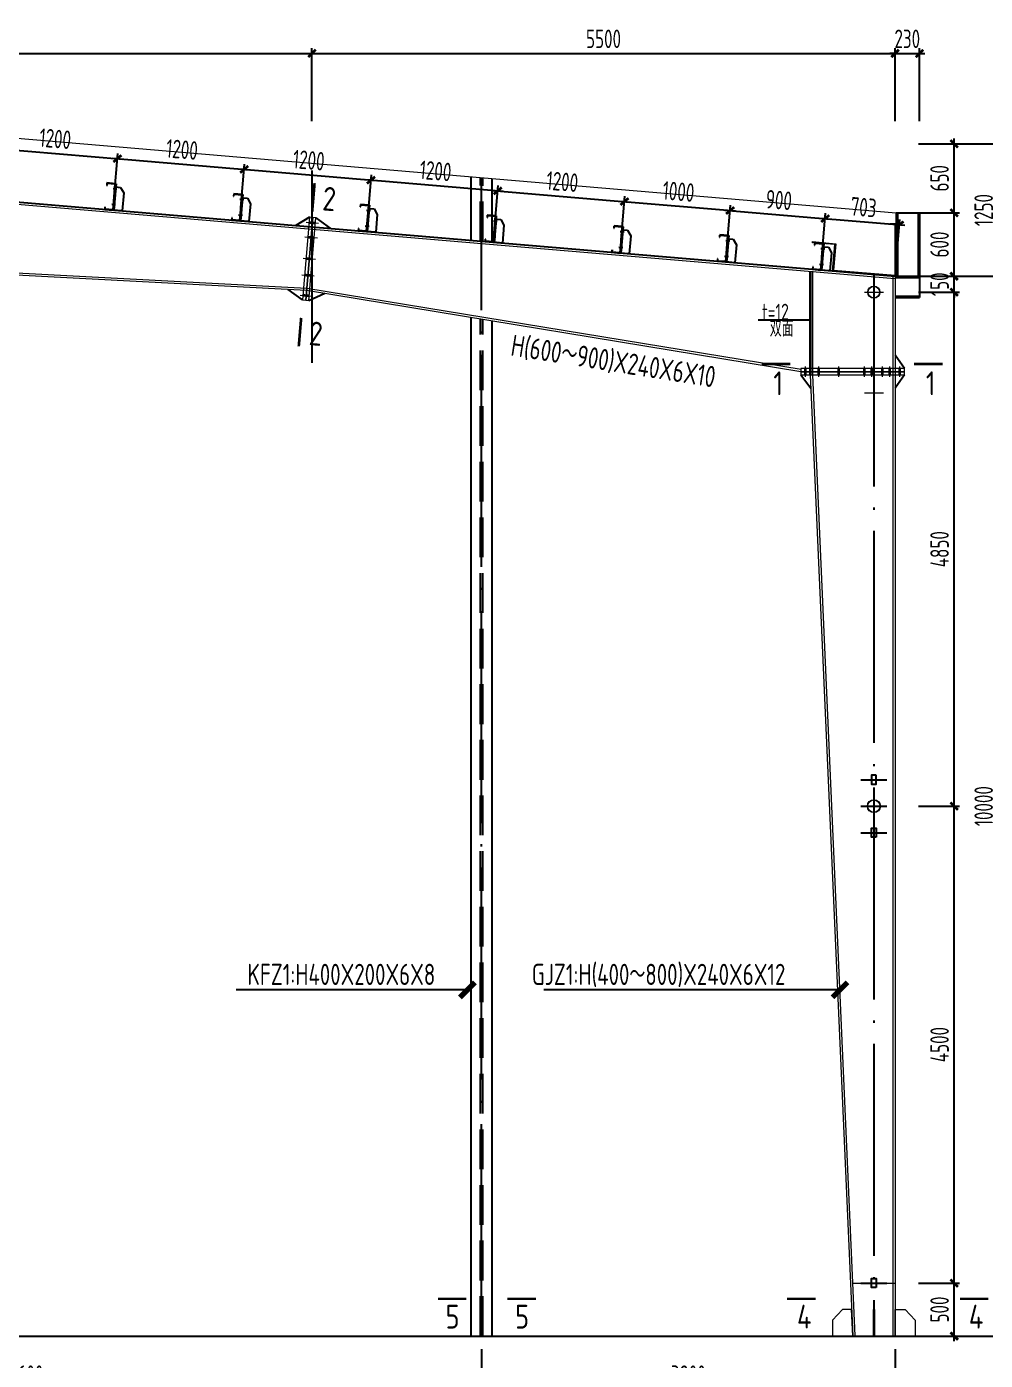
# Model space of a CAD drawing. Extents: x -3102990 to -851544, y -5293060 to -2540151.
# Drawn here: x -891633 to -873549, y -2659001 to -2633830 of the extents above; entities that cross this region are included whole.
import ezdxf

# ---------------------------------------------------------------- set-up
doc = ezdxf.new("R2010")
doc.units = 0
doc.header["$LTSCALE"] = 1000
doc.header["$PDMODE"] = 1
doc.linetypes.add('DASH', pattern=[0.35, 0.25, -0.1])
doc.linetypes.add('DOTE', pattern=[2.4200000000000004, 2, -0.2, 0.02, -0.2])
doc.layers.get('0').update_dxf_attribs({"linetype": 'CONTINUOUS'})
doc.layers.get('Defpoints').update_dxf_attribs({"linetype": 'CONTINUOUS'})
for name, color, linetype in [('10', 7, 'CONTINUOUS'), ('AXIS', 253, 'DOTE'), ('BEAM_CON', 4, 'CONTINUOUS'), ('COLU', 7, 'CONTINUOUS'), ('DIM', 3, 'CONTINUOUS'), ('NUM', 7, 'CONTINUOUS'), ('REIN', 1, 'CONTINUOUS'), ('TEXT', 7, 'CONTINUOUS'), ('THIN', 7, 'CONTINUOUS'), ('柱子', 3, 'CONTINUOUS'), ('檩托', 151, 'CONTINUOUS')]:
    doc.layers.add(name, color=color, linetype=linetype)
doc.styles.add('SJQYTEXTSTYLE', font='GBXWXT.shx', dxfattribs={"bigfont": 'GBHZFS.shx'})
doc.styles.add('TSSD_Dimension', font='tssdeng.shx', dxfattribs={"width": 0.7, "bigfont": 'Hztxt.shx'})
doc.styles.add('TSSD_Norm', font='Tssdeng.shx', dxfattribs={"width": 0.75, "bigfont": 'hztxt.shx'})
doc.styles.add('TSSD_Rein', font='Tssdeng.shx', dxfattribs={"width": 0.75, "bigfont": 'hztxt.shx'})
doc.dimstyles.new('SJQY_30_100', dxfattribs={"dimtxt": 350, "dimasz": 100, "dimexe": 250, "dimexo": 250, "dimgap": 100, "dimtad": 1, "dimdec": 0, "dimlfac": 0.3, "dimzin": 0, "dimdsep": 46, "dimtxsty": 'SJQYTEXTSTYLE', "dimblk": 'ARCHTICK', "dimcen": 0, "dimclrd": 256, "dimclre": 256, "dimclrt": 256, "dimadec": 0, "dimazin": 0, "dimtfac": 1, "dimtdec": 0, "dimtix": 1, "dimtmove": 2, "dimatfit": 1, "dimldrblk": 'ARCHTICK', "dimfxl": 1, "dimtvp": 1, "dimtolj": 1, "dimtzin": 0, "dimlwd": -1, "dimlwe": -1, "dimarcsym": 0})
doc.dimstyles.new('TSSD_50_100', dxfattribs={"dimtxt": 350, "dimasz": 100, "dimexe": 100, "dimexo": 250, "dimgap": 100, "dimtad": 1, "dimdec": 0, "dimlfac": 0.5, "dimzin": 0, "dimdsep": 46, "dimtxsty": 'TSSD_Dimension', "dimblk": 'ARCHTICK', "dimcen": 0, "dimdle": 100, "dimclrt": 7, "dimadec": 0, "dimazin": 0, "dimtfac": 1, "dimtdec": 0, "dimtix": 1, "dimtmove": 2, "dimatfit": 3, "dimfxl": 1, "dimtolj": 1, "dimtzin": 0, "dimarcsym": 0})

# ---------------------------------------------------------------- blocks, each defined once
blk = doc.blocks.new('_ArchTick')
at = {"color": 0, "const_width": 0.5}
blk.add_lwpolyline([(-0.7071067811866669, -0.7071067811866669), (0.7071067811866669, 0.7071067811866669)], dxfattribs=at)
blk = doc.blocks.new('*D535')
at = {"layer": 'Defpoints', "color": 0, "ltscale": 1.5}
for p in [(-934250.7292489333, -2658542.027571183), (-875250.7292489333, -2658542.027571181), (-875250.7292489333, -2660512.802868326)]:
    blk.add_point(p, dxfattribs=at)
at = {"layer": 'DIM', "color": 0, "lineweight": -2, "ltscale": 1.5}
for p, q in [((-934250.7292489333, -2658792.027571183), (-934250.7292489333, -2660612.802868326)), ((-875250.7292489333, -2658792.027571181), (-875250.7292489333, -2660612.802868326)), ((-934350.7292489333, -2660512.802868326), (-875150.7292489333, -2660512.802868326))]:
    blk.add_line(p, q, dxfattribs=at)
at = {"layer": 'DIM', "color": 0, "lineweight": -2, "ltscale": 1.5, "xscale": 100, "yscale": 100, "zscale": 100, "rotation": 180}
blk.add_blockref('_ArchTick', (-934250.7292489333, -2660512.802868326), dxfattribs=at)
at = {"layer": 'DIM', "color": 0, "lineweight": -2, "ltscale": 1.5, "xscale": 100, "yscale": 100, "zscale": 100}
blk.add_blockref('_ArchTick', (-875250.7292489333, -2660512.802868326), dxfattribs=at)
at = {"layer": 'DIM', "color": 7, "ltscale": 1.5, "insert": (-904750.7292489333, -2660237.802868326), "char_height": 350, "attachment_point": 5, "style": 'TSSD_Dimension'}
blk.add_mtext('\\A1;29500', dxfattribs=at)
blk = doc.blocks.new('*D559')
at = {"layer": 'Defpoints', "color": 0, "ltscale": 1.5}
for p in [(-875058.3100157839, -2657542.026387866), (-874136.4636124931, -2657542.026387866), (-875058.3100157839, -2658542.027571182)]:
    blk.add_point(p, dxfattribs=at)
at = {"layer": 'DIM', "color": 0, "lineweight": -2, "ltscale": 1.5}
for p, q in [((-874136.4636124931, -2658642.027571182), (-874136.4636124931, -2657442.026387866)), ((-874808.3100157839, -2657542.026387866), (-874036.4636124931, -2657542.026387866)), ((-874808.3100157839, -2658542.027571182), (-874036.4636124931, -2658542.027571182))]:
    blk.add_line(p, q, dxfattribs=at)
at = {"layer": 'DIM', "color": 0, "lineweight": -2, "ltscale": 1.5, "xscale": 100, "yscale": 100, "zscale": 100}
for p, rotation in [((-874136.4636124931, -2657542.026387866), 90), ((-874136.4636124931, -2658542.027571182), 270)]:
    blk.add_blockref('_ArchTick', p, dxfattribs=dict(at, rotation=rotation))
at = {"layer": 'DIM', "color": 7, "ltscale": 1.5, "insert": (-874411.4636124927, -2658042.026979524), "char_height": 350, "attachment_point": 5, "rotation": 90, "style": 'TSSD_Dimension'}
blk.add_mtext('\\A1;500', dxfattribs=at)
blk = doc.blocks.new('*D560')
at = {"layer": 'Defpoints', "color": 0, "ltscale": 1.5}
for p in [(-874598.3100134071, -2638542.111113204), (-874598.3100134071, -2658542.027571182), (-873304.3308437783, -2658542.027571182)]:
    blk.add_point(p, dxfattribs=at)
at = {"layer": 'DIM', "color": 0, "lineweight": -2, "ltscale": 1.5}
for p, q in [((-874348.3100134071, -2638542.111113204), (-873204.3308437783, -2638542.111113204)), ((-873304.3308437783, -2638442.111113204), (-873304.3308437783, -2658642.027571182)), ((-874348.3100134071, -2658542.027571182), (-873204.3308437783, -2658542.027571182))]:
    blk.add_line(p, q, dxfattribs=at)
at = {"layer": 'DIM', "color": 0, "lineweight": -2, "ltscale": 1.5, "xscale": 100, "yscale": 100, "zscale": 100}
for p, rotation in [((-873304.3308437783, -2638542.111113204), 90), ((-873304.3308437783, -2658542.027571182), 270)]:
    blk.add_blockref('_ArchTick', p, dxfattribs=dict(at, rotation=rotation))
at = {"layer": 'DIM', "color": 7, "ltscale": 1.5, "insert": (-873579.3308437779, -2648542.069342193), "char_height": 350, "attachment_point": 5, "rotation": 90, "style": 'TSSD_Dimension'}
blk.add_mtext('\\A1;10000', dxfattribs=at)
blk = doc.blocks.new('A$C28752233')
at = {"layer": '檩托'}
for p, q in [((-151.4193893836346, 22.72065077070147), (-218.6906250243774, -78.09234981797636)), ((-59.53504422144033, 22.72065084520727), (-151.4193893836346, 22.72065077070147)), ((-59.53504426591098, 83.31289750477299), (-59.53504422144033, 22.72065084520727)), ((-46.05664426169824, 83.31289751455188), (-59.53504426591098, 83.31289750477299)), ((-59.53504422144033, 22.72065084520727), (-59.53504391090246, -416.6870925971307)), ((-46.05664426169824, 83.31289751455188), (111.1913557880325, 83.31289762351662)), ((-46.05664390651509, -416.6870925882831), (-46.05664426169824, 83.31289751455188)), ((-46.05664390651509, -416.6870925882831), (-46.05664426169824, 83.31289751455188)), ((-40.4406442559557, 77.69689751788974), (-40.44064390909625, -411.0710925851017)), ((105.5753557906719, 77.69689762126654), (-40.4406442559557, 77.69689751788974)), ((105.5753558196011, 38.38489762227982), (105.5753557906719, 77.69689762126654)), ((111.1913558212109, 38.38489762600511), (105.5753558196011, 38.38489762227982)), ((111.1913557880325, 83.31289762351662), (111.1913558212109, 38.38489762600511)), ((-218.6906250243774, -78.09234981797636), (-218.6906247877632, -416.6870927182026)), ((-86.64684145030333, -17.77510250872001), (-11.9897228529444, -17.77510245610029)), ((-218.6906247877632, -416.6870927182026), (-46.05664390651509, -416.6870925882831)), ((-86.64684124349151, -315.5990926218219), (-11.98972264642362, -315.5990925696678)), ((111.1913561429828, -416.6870924793184), (-46.05664390651509, -416.6870925882831)), ((-40.44064390909625, -411.0710925851017), (105.5753561372403, -411.0710924826562)), ((105.5753561082529, -371.7590924846008), (111.1913561098627, -371.7590924808756)), ((105.5753561372403, -411.0710924826562), (105.5753561082529, -371.7590924846008)), ((111.1913561098627, -371.7590924808756), (111.1913561429828, -416.6870924793184))]:
    blk.add_line(p, q, dxfattribs=at)
at = {"layer": '檩托', "const_width": 19.99999999938275, "elevation": 792.9999999755224}
blk.add_lwpolyline([(-59.53504419163801, -17.77510248916224), (-40.44064418581547, -17.77510247565806)], dxfattribs=at)
at = {"layer": '檩托', "const_width": 19.99999999938275}
blk.add_lwpolyline([(-59.5350439849426, -315.5990926031955), (-40.44064397941111, -315.5990925906226)], dxfattribs=at)
blk = doc.blocks.new('*D566')
at = {"layer": 'Defpoints', "color": 0, "ltscale": 1.5}
for p in [(-889921.2977858981, -2636320.733016316), (-892395.0182781158, -2637089.12172125), (-890003.5903358947, -2637291.785106184)]:
    blk.add_point(p, dxfattribs=at)
at = {"layer": 'DIM', "color": 0, "lineweight": -2, "ltscale": 1.5}
for p, q in [((-892373.9075089422, -2636840.014645025), (-892304.2814204481, -2636018.426800873)), ((-892412.3685586072, -2636109.625323693), (-889821.6549554084, -2636329.177323985)), ((-889982.4795667211, -2637042.67802996), (-889912.8534782287, -2636221.090185827))]:
    blk.add_line(p, q, dxfattribs=at)
at = {"layer": 'DIM', "color": 0, "lineweight": -2, "ltscale": 1.5, "xscale": 100, "yscale": 100, "zscale": 100}
for p, rotation in [((-892312.7257281175, -2636118.069631363), 175.1559996244588), ((-889921.2977858981, -2636320.733016316), 355.1559996244588)]:
    blk.add_blockref('_ArchTick', p, dxfattribs=dict(at, rotation=rotation))
at = {"layer": 'DIM', "color": 7, "ltscale": 1.5, "insert": (-891093.7899109169, -2635945.383539993), "char_height": 350, "attachment_point": 5, "rotation": 355.1559996244588, "style": 'TSSD_Dimension'}
blk.add_mtext('\\A1;1200', dxfattribs=at)
blk = doc.blocks.new('*D567')
at = {"layer": 'Defpoints', "color": 0, "ltscale": 1.5}
for p in [(-887529.8698776972, -2636523.396398368), (-890003.5903358947, -2637291.785106183), (-887612.1624276937, -2637494.448488234)]:
    blk.add_point(p, dxfattribs=at)
at = {"layer": 'DIM', "color": 0, "lineweight": -2, "ltscale": 1.5}
for p, q in [((-890020.9406163861, -2636312.288708628), (-887430.2270472075, -2636531.840706037)), ((-889982.4795667212, -2637042.678029959), (-889912.8534782272, -2636221.090185808)), ((-887591.0516585202, -2637245.34141201), (-887521.4255700278, -2636423.753567878))]:
    blk.add_line(p, q, dxfattribs=at)
at = {"layer": 'DIM', "color": 0, "lineweight": -2, "ltscale": 1.5, "xscale": 100, "yscale": 100, "zscale": 100}
for p, rotation in [((-889921.2977858966, -2636320.733016297), 175.1559996244588), ((-887529.8698776972, -2636523.396398368), 355.1559996244588)]:
    blk.add_blockref('_ArchTick', p, dxfattribs=dict(at, rotation=rotation))
at = {"layer": 'DIM', "color": 7, "ltscale": 1.5, "insert": (-888702.361985706, -2636148.046923486), "char_height": 350, "attachment_point": 5, "rotation": 355.1559996244588, "style": 'TSSD_Dimension'}
blk.add_mtext('\\A1;1200', dxfattribs=at)
blk = doc.blocks.new('*D568')
at = {"layer": 'Defpoints', "color": 0, "ltscale": 1.5}
for p in [(-885138.4419325793, -2636726.059783548), (-887612.1624276937, -2637494.448488234), (-885220.7344825757, -2637697.111873412)]:
    blk.add_point(p, dxfattribs=at)
at = {"layer": 'DIM', "color": 0, "lineweight": -2, "ltscale": 1.5}
for p, q in [((-887629.5127081852, -2636514.95209068), (-885038.7991020897, -2636734.504091217)), ((-887591.0516585202, -2637245.34141201), (-887521.4255700263, -2636423.75356786)), ((-885199.6237134021, -2637448.004797188), (-885129.9976249099, -2636626.416953058))]:
    blk.add_line(p, q, dxfattribs=at)
at = {"layer": 'DIM', "color": 0, "lineweight": -2, "ltscale": 1.5, "xscale": 100, "yscale": 100, "zscale": 100}
for p, rotation in [((-887529.8698776957, -2636523.396398349), 175.1559996244588), ((-885138.4419325793, -2636726.059783548), 355.1559996244588)]:
    blk.add_blockref('_ArchTick', p, dxfattribs=dict(at, rotation=rotation))
at = {"layer": 'DIM', "color": 7, "ltscale": 1.5, "insert": (-886310.9340590467, -2636350.710307102), "char_height": 350, "attachment_point": 5, "rotation": 355.1559996244588, "style": 'TSSD_Dimension'}
blk.add_mtext('\\A1;1200', dxfattribs=at)
blk = doc.blocks.new('*D569')
at = {"layer": 'Defpoints', "color": 0, "ltscale": 1.5}
for p in [(-882747.0139903582, -2636928.723168481), (-885220.7344825757, -2637697.111873412), (-882829.3065403547, -2637899.775258346)]:
    blk.add_point(p, dxfattribs=at)
at = {"layer": 'DIM', "color": 0, "lineweight": -2, "ltscale": 1.5}
for p, q in [((-885238.0847630672, -2636717.615475858), (-882647.3711598685, -2636937.16747615)), ((-885199.6237134021, -2637448.004797188), (-885129.9976249081, -2636626.416953038)), ((-882808.1957711811, -2637650.668182122), (-882738.5696826888, -2636829.080337991))]:
    blk.add_line(p, q, dxfattribs=at)
at = {"layer": 'DIM', "color": 0, "lineweight": -2, "ltscale": 1.5, "xscale": 100, "yscale": 100, "zscale": 100}
for p, rotation in [((-885138.4419325775, -2636726.059783528), 175.1559996244588), ((-882747.0139903582, -2636928.723168481), 355.1559996244588)]:
    blk.add_blockref('_ArchTick', p, dxfattribs=dict(at, rotation=rotation))
at = {"layer": 'DIM', "color": 7, "ltscale": 1.5, "insert": (-883919.5061153771, -2636553.373692158), "char_height": 350, "attachment_point": 5, "rotation": 355.1559996244588, "style": 'TSSD_Dimension'}
blk.add_mtext('\\A1;1200', dxfattribs=at)
blk = doc.blocks.new('*D570')
at = {"layer": 'Defpoints', "color": 0, "ltscale": 1.5}
for p in [(-880355.5860821566, -2637131.386550526), (-882829.3065403543, -2637899.775258343), (-880437.8786321533, -2638102.438640394)]:
    blk.add_point(p, dxfattribs=at)
at = {"layer": 'DIM', "color": 0, "lineweight": -2, "ltscale": 1.5}
for p, q in [((-882808.1957711808, -2637650.668182119), (-882738.5696826866, -2636829.080337966)), ((-882846.6568208456, -2636920.278860787), (-880255.9432516671, -2637139.830858196)), ((-880416.7678629798, -2637853.331564169), (-880347.1417744872, -2637031.743720036))]:
    blk.add_line(p, q, dxfattribs=at)
at = {"layer": 'DIM', "color": 0, "lineweight": -2, "ltscale": 1.5, "xscale": 100, "yscale": 100, "zscale": 100}
for p, rotation in [((-882747.013990356, -2636928.723168456), 175.1559996244588), ((-880355.5860821566, -2637131.386550526), 355.1559996244588)]:
    blk.add_blockref('_ArchTick', p, dxfattribs=dict(at, rotation=rotation))
at = {"layer": 'DIM', "color": 7, "ltscale": 1.5, "insert": (-881528.0781901653, -2636756.037075645), "char_height": 350, "attachment_point": 5, "rotation": 355.1559996244588, "style": 'TSSD_Dimension'}
blk.add_mtext('\\A1;1200', dxfattribs=at)
blk = doc.blocks.new('*D571')
at = {"layer": 'Defpoints', "color": 0, "ltscale": 1.5}
for p in [(-886250.7292489335, -2634334.965935388), (-904750.7292489335, -2635862.027571182), (-886250.7292489335, -2635862.027571182)]:
    blk.add_point(p, dxfattribs=at)
at = {"layer": 'DIM', "color": 0, "lineweight": -2, "ltscale": 1.5}
for p, q in [((-904750.7292489335, -2635612.027571182), (-904750.7292489335, -2634234.965935388)), ((-886250.7292489335, -2635612.027571182), (-886250.7292489335, -2634234.965935388)), ((-904850.7292489335, -2634334.965935388), (-886150.7292489335, -2634334.965935388))]:
    blk.add_line(p, q, dxfattribs=at)
at = {"layer": 'DIM', "color": 0, "lineweight": -2, "ltscale": 1.5, "xscale": 100, "yscale": 100, "zscale": 100, "rotation": 180}
blk.add_blockref('_ArchTick', (-904750.7292489335, -2634334.965935388), dxfattribs=at)
at = {"layer": 'DIM', "color": 0, "lineweight": -2, "ltscale": 1.5, "xscale": 100, "yscale": 100, "zscale": 100}
blk.add_blockref('_ArchTick', (-886250.7292489335, -2634334.965935388), dxfattribs=at)
at = {"layer": 'DIM', "color": 7, "ltscale": 1.5, "insert": (-895500.7292489335, -2634059.965935388), "char_height": 350, "attachment_point": 5, "style": 'TSSD_Dimension'}
blk.add_mtext('\\A1;9250', dxfattribs=at)
blk = doc.blocks.new('*D572')
at = {"layer": 'Defpoints', "color": 0, "ltscale": 1.5}
for p in [(-875250.7292460743, -2634334.965935388), (-886250.7292489335, -2635862.027571182), (-875250.7292460743, -2635862.027571182)]:
    blk.add_point(p, dxfattribs=at)
at = {"layer": 'DIM', "color": 0, "lineweight": -2, "ltscale": 1.5}
for p, q in [((-886250.7292489335, -2635612.027571182), (-886250.7292489335, -2634234.965935388)), ((-875250.7292460743, -2635612.027571182), (-875250.7292460743, -2634234.965935388)), ((-886350.7292489335, -2634334.965935388), (-875150.7292460743, -2634334.965935388))]:
    blk.add_line(p, q, dxfattribs=at)
at = {"layer": 'DIM', "color": 0, "lineweight": -2, "ltscale": 1.5, "xscale": 100, "yscale": 100, "zscale": 100, "rotation": 180}
blk.add_blockref('_ArchTick', (-886250.7292489335, -2634334.965935388), dxfattribs=at)
at = {"layer": 'DIM', "color": 0, "lineweight": -2, "ltscale": 1.5, "xscale": 100, "yscale": 100, "zscale": 100}
blk.add_blockref('_ArchTick', (-875250.7292460743, -2634334.965935388), dxfattribs=at)
at = {"layer": 'DIM', "color": 7, "ltscale": 1.5, "insert": (-880750.7292475039, -2634059.965935388), "char_height": 350, "attachment_point": 5, "style": 'TSSD_Dimension'}
blk.add_mtext('\\A1;5500', dxfattribs=at)
blk = doc.blocks.new('*D573')
at = {"layer": 'Defpoints', "color": 0, "ltscale": 1.5}
for p in [(-874790.7292460739, -2634334.965935388), (-875250.7292460743, -2635862.027571182), (-874790.7292460739, -2635862.027571182)]:
    blk.add_point(p, dxfattribs=at)
at = {"layer": 'DIM', "color": 0, "lineweight": -2, "ltscale": 1.5}
for p, q in [((-875250.7292460743, -2635612.027571182), (-875250.7292460743, -2634234.965935388)), ((-874790.7292460739, -2635612.027571182), (-874790.7292460739, -2634234.965935388)), ((-875250.7292460743, -2634334.965935388), (-875350.7292460743, -2634334.965935388)), ((-875250.7292460743, -2634334.965935388), (-874790.7292460739, -2634334.965935388)), ((-874790.7292460739, -2634334.965935388), (-874690.7292460739, -2634334.965935388))]:
    blk.add_line(p, q, dxfattribs=at)
at = {"layer": 'DIM', "color": 0, "lineweight": -2, "ltscale": 1.5, "xscale": 100, "yscale": 100, "zscale": 100}
blk.add_blockref('_ArchTick', (-875250.7292460743, -2634334.965935388), dxfattribs=at)
at = {"layer": 'DIM', "color": 0, "lineweight": -2, "ltscale": 1.5, "xscale": 100, "yscale": 100, "zscale": 100, "rotation": 180}
blk.add_blockref('_ArchTick', (-874790.7292460739, -2634334.965935388), dxfattribs=at)
at = {"layer": 'DIM', "color": 7, "ltscale": 1.5, "insert": (-875020.7292460741, -2634059.965935388), "char_height": 350, "attachment_point": 5, "style": 'TSSD_Dimension'}
blk.add_mtext('\\A1;230', dxfattribs=at)
blk = doc.blocks.new('*D574')
at = {"layer": 'Defpoints', "color": 0, "ltscale": 1.5}
for p in [(-878362.7294723701, -2637300.272703895), (-880437.8856887872, -2638102.522190139), (-878445.029102676, -2638271.408341504)]:
    blk.add_point(p, dxfattribs=at)
at = {"layer": 'DIM', "color": 0, "lineweight": -2, "ltscale": 1.5}
for p, q in [((-880416.7749196156, -2637853.415113915), (-880347.1417508126, -2637031.74372204)), ((-880455.2288889709, -2637122.942244861), (-878263.0866418805, -2637308.717011564)), ((-878423.9183335045, -2638022.30126528), (-878354.2851647015, -2637200.629873405))]:
    blk.add_line(p, q, dxfattribs=at)
at = {"layer": 'DIM', "color": 0, "lineweight": -2, "ltscale": 1.5, "xscale": 100, "yscale": 100, "zscale": 100}
for p, rotation in [((-880355.5860584812, -2637131.38655253), 175.1559996249161), ((-878362.7294723701, -2637300.272703895), 355.1559996249162)]:
    blk.add_blockref('_ArchTick', p, dxfattribs=dict(at, rotation=rotation))
at = {"layer": 'DIM', "color": 7, "ltscale": 1.5, "insert": (-879335.9359193369, -2636941.811844366), "char_height": 350, "attachment_point": 5, "rotation": 355.15599962491615, "style": 'TSSD_Dimension'}
blk.add_mtext('\\A1;1000', dxfattribs=at)
blk = doc.blocks.new('*D575')
at = {"layer": 'Defpoints', "color": 0, "ltscale": 1.5}
for p in [(-876569.1585235482, -2637452.270241934), (-878445.0291026762, -2638271.408341505), (-876651.4581538617, -2638423.40587954)]:
    blk.add_point(p, dxfattribs=at)
at = {"layer": 'DIM', "color": 0, "lineweight": -2, "ltscale": 1.5}
for p, q in [((-878462.372302851, -2637291.828396216), (-876469.5156930585, -2637460.714549604)), ((-878423.9183335027, -2638022.301265281), (-878354.2851646921, -2637200.629873395)), ((-876630.3473846881, -2638174.298803316), (-876560.7142158787, -2637352.627411445))]:
    blk.add_line(p, q, dxfattribs=at)
at = {"layer": 'DIM', "color": 0, "lineweight": -2, "ltscale": 1.5, "xscale": 100, "yscale": 100, "zscale": 100}
for p, rotation in [((-878362.7294723615, -2637300.272703885), 175.1559996244588), ((-876569.1585235482, -2637452.270241934), 355.1559996244588)]:
    blk.add_blockref('_ArchTick', p, dxfattribs=dict(at, rotation=rotation))
at = {"layer": 'DIM', "color": 7, "ltscale": 1.5, "insert": (-877442.722151864, -2637102.253689063), "char_height": 350, "attachment_point": 5, "rotation": 355.1559996244588, "style": 'TSSD_Dimension'}
blk.add_mtext('\\A1;900', dxfattribs=at)
blk = doc.blocks.new('*D576')
at = {"layer": 'Defpoints', "color": 0, "ltscale": 1.5}
for p in [(-875168.4367663139, -2637570.9754756), (-876651.4581538617, -2638423.40587954), (-875250.7363966272, -2638542.111113204)]:
    blk.add_point(p, dxfattribs=at)
at = {"layer": 'DIM', "color": 0, "lineweight": -2, "ltscale": 1.5}
for p, q in [((-876668.8013540369, -2637443.825934255), (-875068.7939358242, -2637579.419783269)), ((-876630.3473846881, -2638174.298803316), (-876560.7142158779, -2637352.627411434)), ((-875229.6256274537, -2638293.00403698), (-875159.9924586444, -2637471.33264511))]:
    blk.add_line(p, q, dxfattribs=at)
at = {"layer": 'DIM', "color": 0, "lineweight": -2, "ltscale": 1.5, "xscale": 100, "yscale": 100, "zscale": 100}
for p, rotation in [((-876569.1585235473, -2637452.270241924), 175.1559996244588), ((-875168.4367663139, -2637570.9754756), 355.1559996244588)]:
    blk.add_blockref('_ArchTick', p, dxfattribs=dict(at, rotation=rotation))
at = {"layer": 'DIM', "color": 7, "ltscale": 1.5, "insert": (-875845.5757988398, -2637237.605074915), "char_height": 350, "attachment_point": 5, "rotation": 355.1559996244588, "style": 'TSSD_Dimension'}
blk.add_mtext('\\A1;703', dxfattribs=at)
blk = doc.blocks.new('*D577')
at = {"layer": 'Defpoints', "color": 0, "ltscale": 1.5}
for p in [(-875058.3100157839, -2648542.027571182), (-874136.4636124934, -2648542.027571182), (-875058.3100157839, -2657542.026387866)]:
    blk.add_point(p, dxfattribs=at)
at = {"layer": 'DIM', "color": 0, "lineweight": -2, "ltscale": 1.5}
for p, q in [((-874808.3100157839, -2648542.027571182), (-874036.4636124934, -2648542.027571182)), ((-874136.4636124934, -2657642.026387866), (-874136.4636124934, -2648442.027571182)), ((-874808.3100157839, -2657542.026387866), (-874036.4636124934, -2657542.026387866))]:
    blk.add_line(p, q, dxfattribs=at)
at = {"layer": 'DIM', "color": 0, "lineweight": -2, "ltscale": 1.5, "xscale": 100, "yscale": 100, "zscale": 100}
for p, rotation in [((-874136.4636124934, -2648542.027571182), 90), ((-874136.4636124934, -2657542.026387866), 270)]:
    blk.add_blockref('_ArchTick', p, dxfattribs=dict(at, rotation=rotation))
at = {"layer": 'DIM', "color": 7, "ltscale": 1.5, "insert": (-874411.4636124929, -2653042.026979524), "char_height": 350, "attachment_point": 5, "rotation": 90, "style": 'TSSD_Dimension'}
blk.add_mtext('\\A1;4500', dxfattribs=at)
blk = doc.blocks.new('*D578')
at = {"layer": 'Defpoints', "color": 0, "ltscale": 1.5}
for p in [(-875058.3100157839, -2638842.027565472), (-874136.4636124934, -2638842.027565472), (-875058.3100157839, -2648542.027571182)]:
    blk.add_point(p, dxfattribs=at)
at = {"layer": 'DIM', "color": 0, "lineweight": -2, "ltscale": 1.5}
for p, q in [((-874808.3100157839, -2638842.027565472), (-874036.4636124934, -2638842.027565472)), ((-874136.4636124934, -2648642.027571182), (-874136.4636124934, -2638742.027565472)), ((-874808.3100157839, -2648542.027571182), (-874036.4636124934, -2648542.027571182))]:
    blk.add_line(p, q, dxfattribs=at)
at = {"layer": 'DIM', "color": 0, "lineweight": -2, "ltscale": 1.5, "xscale": 100, "yscale": 100, "zscale": 100}
for p, rotation in [((-874136.4636124934, -2638842.027565472), 90), ((-874136.4636124934, -2648542.027571182), 270)]:
    blk.add_blockref('_ArchTick', p, dxfattribs=dict(at, rotation=rotation))
at = {"layer": 'DIM', "color": 7, "ltscale": 1.5, "insert": (-874411.4636124929, -2643692.027568327), "char_height": 350, "attachment_point": 5, "rotation": 90, "style": 'TSSD_Dimension'}
blk.add_mtext('\\A1;4850', dxfattribs=at)
blk = doc.blocks.new('*D579')
at = {"layer": 'Defpoints', "color": 0, "ltscale": 1.5}
for p in [(-875058.3100157839, -2638542.111113204), (-874136.4636124934, -2638542.111113204), (-875058.3100157839, -2638842.027565472)]:
    blk.add_point(p, dxfattribs=at)
at = {"layer": 'DIM', "color": 0, "lineweight": -2, "ltscale": 1.5}
for p, q in [((-874808.3100157839, -2638542.111113204), (-874036.4636124934, -2638542.111113204)), ((-874136.4636124934, -2638542.111113204), (-874136.4636124934, -2638442.111113204)), ((-874136.4636124934, -2638842.027565472), (-874136.4636124934, -2638542.111113204)), ((-874808.3100157839, -2638842.027565472), (-874036.4636124934, -2638842.027565472)), ((-874136.4636124934, -2638842.027565472), (-874136.4636124934, -2638942.027565472))]:
    blk.add_line(p, q, dxfattribs=at)
at = {"layer": 'DIM', "color": 0, "lineweight": -2, "ltscale": 1.5, "xscale": 100, "yscale": 100, "zscale": 100}
for p, rotation in [((-874136.4636124934, -2638542.111113204), 270), ((-874136.4636124934, -2638842.027565472), 90)]:
    blk.add_blockref('_ArchTick', p, dxfattribs=dict(at, rotation=rotation))
at = {"layer": 'DIM', "color": 7, "ltscale": 1.5, "insert": (-874411.4636124929, -2638692.069339338), "char_height": 350, "attachment_point": 5, "rotation": 90, "style": 'TSSD_Dimension'}
blk.add_mtext('\\A1;150', dxfattribs=at)
blk = doc.blocks.new('*D580')
at = {"layer": 'Defpoints', "color": 0, "ltscale": 1.5}
for p in [(-875058.3100157839, -2637342.027565471), (-874136.4636124934, -2637342.027565471), (-875058.3100157839, -2638542.111113204)]:
    blk.add_point(p, dxfattribs=at)
at = {"layer": 'DIM', "color": 0, "lineweight": -2, "ltscale": 1.5}
for p, q in [((-874808.3100157839, -2637342.027565471), (-874036.4636124934, -2637342.027565471)), ((-874136.4636124934, -2638642.111113204), (-874136.4636124934, -2637242.027565471)), ((-874808.3100157839, -2638542.111113204), (-874036.4636124934, -2638542.111113204))]:
    blk.add_line(p, q, dxfattribs=at)
at = {"layer": 'DIM', "color": 0, "lineweight": -2, "ltscale": 1.5, "xscale": 100, "yscale": 100, "zscale": 100}
for p, rotation in [((-874136.4636124934, -2637342.027565471), 90), ((-874136.4636124934, -2638542.111113204), 270)]:
    blk.add_blockref('_ArchTick', p, dxfattribs=dict(at, rotation=rotation))
at = {"layer": 'DIM', "color": 7, "ltscale": 1.5, "insert": (-874411.4636124929, -2637942.069339338), "char_height": 350, "attachment_point": 5, "rotation": 90, "style": 'TSSD_Dimension'}
blk.add_mtext('\\A1;600', dxfattribs=at)
blk = doc.blocks.new('*D581')
at = {"layer": 'Defpoints', "color": 0, "ltscale": 1.5}
for p in [(-875058.3100157839, -2636042.027571182), (-874136.4636124934, -2636042.027571182), (-875058.3100157839, -2637342.027565471)]:
    blk.add_point(p, dxfattribs=at)
at = {"layer": 'DIM', "color": 0, "lineweight": -2, "ltscale": 1.5}
for p, q in [((-874808.3100157839, -2636042.027571182), (-874036.4636124934, -2636042.027571182)), ((-874136.4636124934, -2637442.027565471), (-874136.4636124934, -2635942.027571182)), ((-874808.3100157839, -2637342.027565471), (-874036.4636124934, -2637342.027565471))]:
    blk.add_line(p, q, dxfattribs=at)
at = {"layer": 'DIM', "color": 0, "lineweight": -2, "ltscale": 1.5, "xscale": 100, "yscale": 100, "zscale": 100}
for p, rotation in [((-874136.4636124934, -2636042.027571182), 90), ((-874136.4636124934, -2637342.027565471), 270)]:
    blk.add_blockref('_ArchTick', p, dxfattribs=dict(at, rotation=rotation))
at = {"layer": 'DIM', "color": 7, "ltscale": 1.5, "insert": (-874411.4636124929, -2636692.027568326), "char_height": 350, "attachment_point": 5, "rotation": 90, "style": 'TSSD_Dimension'}
blk.add_mtext('\\A1;650', dxfattribs=at)
blk = doc.blocks.new('*D582')
at = {"layer": 'Defpoints', "color": 0, "ltscale": 1.5}
for p in [(-874598.3100134071, -2636042.027571182), (-873304.3308437786, -2636042.027571182), (-874598.3100134071, -2638542.111113204)]:
    blk.add_point(p, dxfattribs=at)
at = {"layer": 'DIM', "color": 0, "lineweight": -2, "ltscale": 1.5}
for p, q in [((-874348.3100134071, -2636042.027571182), (-873204.3308437786, -2636042.027571182)), ((-873304.3308437786, -2638642.111113204), (-873304.3308437786, -2635942.027571182)), ((-874348.3100134071, -2638542.111113204), (-873204.3308437786, -2638542.111113204))]:
    blk.add_line(p, q, dxfattribs=at)
at = {"layer": 'DIM', "color": 0, "lineweight": -2, "ltscale": 1.5, "xscale": 100, "yscale": 100, "zscale": 100}
for p, rotation in [((-873304.3308437786, -2636042.027571182), 90), ((-873304.3308437786, -2638542.111113204), 270)]:
    blk.add_blockref('_ArchTick', p, dxfattribs=dict(at, rotation=rotation))
at = {"layer": 'DIM', "color": 7, "ltscale": 1.5, "insert": (-873579.3308437781, -2637292.069342193), "char_height": 350, "attachment_point": 5, "rotation": 90, "style": 'TSSD_Dimension'}
blk.add_mtext('\\A1;1250', dxfattribs=at)
blk = doc.blocks.new('*D650')
at = {"layer": 'Defpoints', "color": 0, "ltscale": 1.5}
for p in [(-883050.729248934, -2658542.027571182), (-875250.7292489337, -2658542.027571182), (-883050.729248934, -2659546.118651875)]:
    blk.add_point(p, dxfattribs=at)
at = {"layer": 'DIM', "color": 0, "lineweight": -2, "ltscale": 1.5}
for p, q in [((-883050.729248934, -2658792.027571182), (-883050.729248934, -2659646.118651875)), ((-875250.7292489337, -2658792.027571182), (-875250.7292489337, -2659646.118651875)), ((-875150.7292489337, -2659546.118651875), (-883150.729248934, -2659546.118651875))]:
    blk.add_line(p, q, dxfattribs=at)
at = {"layer": 'DIM', "color": 0, "lineweight": -2, "ltscale": 1.5, "xscale": 100, "yscale": 100, "zscale": 100, "rotation": 180}
blk.add_blockref('_ArchTick', (-883050.729248934, -2659546.118651875), dxfattribs=at)
at = {"layer": 'DIM', "color": 0, "lineweight": -2, "ltscale": 1.5, "xscale": 100, "yscale": 100, "zscale": 100}
blk.add_blockref('_ArchTick', (-875250.7292489337, -2659546.118651875), dxfattribs=at)
at = {"layer": 'DIM', "color": 7, "ltscale": 1.5, "insert": (-879150.7292489338, -2659271.118651875), "char_height": 350, "attachment_point": 5, "style": 'TSSD_Dimension'}
blk.add_mtext('\\A1;3900', dxfattribs=at)
blk = doc.blocks.new('*D651')
at = {"layer": 'Defpoints', "color": 0, "ltscale": 1.5}
for p in [(-900250.72924893, -2658542.027571182), (-883050.729248934, -2658542.027571182), (-900250.72924893, -2659546.118651875)]:
    blk.add_point(p, dxfattribs=at)
at = {"layer": 'DIM', "color": 0, "lineweight": -2, "ltscale": 1.5}
for p, q in [((-900250.72924893, -2658792.027571182), (-900250.72924893, -2659646.118651875)), ((-883050.729248934, -2658792.027571182), (-883050.729248934, -2659646.118651875)), ((-882950.729248934, -2659546.118651875), (-900350.72924893, -2659546.118651875))]:
    blk.add_line(p, q, dxfattribs=at)
at = {"layer": 'DIM', "color": 0, "lineweight": -2, "ltscale": 1.5, "xscale": 100, "yscale": 100, "zscale": 100, "rotation": 180}
blk.add_blockref('_ArchTick', (-900250.72924893, -2659546.118651875), dxfattribs=at)
at = {"layer": 'DIM', "color": 0, "lineweight": -2, "ltscale": 1.5, "xscale": 100, "yscale": 100, "zscale": 100}
blk.add_blockref('_ArchTick', (-883050.729248934, -2659546.118651875), dxfattribs=at)
at = {"layer": 'DIM', "color": 7, "ltscale": 1.5, "insert": (-891650.729248932, -2659271.118651875), "char_height": 350, "attachment_point": 5, "style": 'TSSD_Dimension'}
blk.add_mtext('\\A1;8600', dxfattribs=at)

msp = doc.modelspace()

# ---------------------------------------------------------------- linework, layer by layer
at = {"ltscale": 1.5}
msp.add_line((-904750.7292489335, -2636042.027571182), (-875250.7292489335, -2638542.027571182), dxfattribs=at)
at = {"color": 4, "lineweight": 5, "ltscale": 1.5, "elevation": -2.000000000130967}
for points in [[(-875536.7310981145, -2638842.027565472, -1), (-875764.7310981145, -2638842.027565472, -1)], [(-875542.7310981145, -2638842.027565472, -1), (-875758.7310981145, -2638842.027565472, -1)]]:
    msp.add_lwpolyline(points, format="xyb", close=True, dxfattribs=at)
msp.add_lwpolyline([(-875640.7310981147, -2638682.027565472), (-875660.7310981147, -2638682.027565472), (-875660.7310981147, -2639002.027565472), (-875640.7310981147, -2639002.027565472)], close=True, dxfattribs=at)
at = {"color": 4, "lineweight": 5, "ltscale": 1.5}
for points in [[(-875640.7310981145, -2640642.027565482), (-875660.7310981145, -2640642.027565482), (-875660.7310981145, -2640842.027565482), (-875640.7310981145, -2640842.027565482)], [(-875642.2310981145, -2648372.027567993), (-875659.2310981145, -2648372.027567993), (-875659.2310981145, -2648712.027567993), (-875642.2310981145, -2648712.027567993)]]:
    msp.add_lwpolyline(points, close=True, dxfattribs=at)
for points in [[(-875528.3310981146, -2648542.027567993, -1), (-875773.1310981144, -2648542.027567993, -1)], [(-875533.4310981147, -2648542.027567993, -1), (-875768.0310981143, -2648542.027567993, -1)]]:
    msp.add_lwpolyline(points, format="xyb", close=True, dxfattribs=at)
at = {"layer": '10', "color": 6}
for points, const_width in [([(-886201.8394482438, -2636783.685073052), (-886247.4387096544, -2637321.756357696)], 49.99999999999999), ([(-886454.8001729497, -2639325.883708462), (-886500.3994343602, -2639863.954993106)], 49.99999999999999), ([(-877229.3051966159, -2640195.707379309), (-877769.3051966159, -2640195.707379309)], 50), ([(-874352.2841634518, -2640195.707379309), (-874892.2841634518, -2640195.707379309)], 50)]:
    msp.add_lwpolyline(points, dxfattribs=dict(at, const_width=const_width))
at = {"layer": '10', "color": 6, "const_width": 50, "elevation": -972.1999999999927}
for points in [[(-883876.1678111623, -2657839.982247347), (-883336.1678111623, -2657839.982247347)], [(-882564.4442324084, -2657839.982247347), (-882024.4442324084, -2657839.982247347)], [(-876750.7177276958, -2657839.982247347), (-877290.7177276958, -2657839.982247347)], [(-874029.2599204441, -2657839.981064031), (-873489.2599204441, -2657839.981064031)]]:
    msp.add_lwpolyline(points, dxfattribs=at)
at = {"layer": 'AXIS', "ltscale": 2}
for p, q in [((-886250.7292489335, -2636542.815835111), (-886250.7292489337, -2640175.820175581)), ((-883050.729248934, -2658542.027571182), (-883050.7292489342, -2636679.315706775)), ((-875650.7310981145, -2638508.129105583), (-875650.7310981145, -2658542.027571182))]:
    msp.add_line(p, q, dxfattribs=at)
at = {"layer": 'AXIS', "lineweight": 5, "ltscale": 0.5}
for p, q in [((-875830.2327945468, -2638842.027565472, -2.000000000130967), (-875471.2294016818, -2638842.027565472, -2.000000000130967)), ((-875830.232794547, -2640742.027565482), (-875471.229401682, -2640742.027565482))]:
    msp.add_line(p, q, dxfattribs=at)
at = {"layer": 'AXIS', "linetype": 'DOTE'}
for p, q in [((-875894.7311007343, -2648042.027571183), (-875406.7311007343, -2648042.027571183)), ((-875894.7311007348, -2648542.027571182), (-875406.7311007348, -2648542.027571182)), ((-875894.7311007343, -2649042.027571181), (-875406.7311007343, -2649042.027571181)), ((-875894.7311007343, -2657542.026387866), (-875406.7311007343, -2657542.026387866))]:
    msp.add_line(p, q, dxfattribs=at)
at = {"layer": 'AXIS', "lineweight": 5, "ltscale": 1.5}
msp.add_line((-876060.7292489337, -2657542.026387866), (-875240.7292489337, -2657542.026387866), dxfattribs=at)
at = {"layer": 'BEAM_CON', "lineweight": 5, "ltscale": 1.5}
for p, q in [((-876240.7292489309, -2658042.027571182), (-876430.7292489281, -2658244.810133264)), ((-875060.7292489365, -2658042.026387866), (-874870.7292489393, -2658244.808949949))]:
    msp.add_line(p, q, dxfattribs=at)
for points in [[(-876811.1417611882, -2637907.996973694), (-876811.1417881995, -2637887.90036314), (-876370.8326050809, -2637927.380182971), (-876412.3014390257, -2638423.402549623), (-875250.7292484522, -2638522.027565472), (-875250.7292484501, -2638522.027565472), (-875250.7292484501, -2637562.027565473), (-875350.7292484494, -2637562.027565473), (-875350.7292484494, -2637542.027565473), (-875230.7292484501, -2637542.027565473), (-875230.7292484501, -2638542.027565472), (-875250.7292484499, -2638542.027565472), (-876432.2954999495, -2638441.894838045), (-876390.0739616067, -2637943.680685597), (-876811.1417881995, -2637907.996971478)], [(-876430.7292489281, -2658244.810133264), (-876430.7292489281, -2658542.027571182), (-876050.7292489337, -2658542.027571182), (-876073.0144378033, -2658042.027571182), (-876240.7292489309, -2658042.027571182)], [(-874870.7292489393, -2658244.808949949), (-874870.7292489393, -2658542.026387866), (-875250.7292489337, -2658542.026387866), (-875250.7292489337, -2658042.026387866), (-875060.7292489365, -2658042.026387866)]]:
    msp.add_lwpolyline(points, dxfattribs=at)
at = {"layer": 'BEAM_CON', "ltscale": 1.5}
for points in [[(-875608.2310832669, -2647957.027571183), (-875693.2310832669, -2647957.027571183), (-875693.2310832669, -2648127.027571183), (-875608.2310832669, -2648127.027571183)], [(-875608.2310832669, -2649127.027571181), (-875693.2310832669, -2649127.027571181), (-875693.2310832669, -2648957.027571181), (-875608.2310832669, -2648957.027571181)], [(-875608.2310832669, -2657627.026387866), (-875693.2310832669, -2657627.026387866), (-875693.2310832669, -2657457.026387866), (-875608.2310832669, -2657457.026387866)]]:
    msp.add_lwpolyline(points, close=True, dxfattribs=at)
at = {"layer": 'BEAM_CON', "lineweight": 5, "ltscale": 1.5}
msp.add_lwpolyline([(-875634.7310981147, -2658042.026387866), (-875666.7310981143, -2658042.026387866), (-875666.7310981143, -2658542.026387866), (-875634.7310981147, -2658542.026387866)], close=True, dxfattribs=at)
at = {"layer": 'COLU', "color": 4, "lineweight": 5}
for p, q in [((-904750.7292489335, -2634840.332655927, 1.999999999825377), (-875230.7292489342, -2637342.027571181, 1.999999999825377)), ((-904754.106972001, -2636081.884703378), (-875254.106972001, -2638581.884703378)), ((-904750.7292489335, -2636042.027571182), (-875250.7292489335, -2638542.027571182)), ((-886359.2996534707, -2637520.969212442), (-886125.3457272965, -2637540.795816355)), ((-886352.3362297323, -2638808.786554777), (-904750.7292489335, -2637842.027571182)), ((-886350.2372918571, -2638768.84166199), (-904748.6303110584, -2637802.082678394)), ((-886382.7093986168, -2637797.204205153), (-886148.7554724426, -2637817.030809066)), ((-886416.8478956076, -2638200.038469626), (-886182.8939694334, -2638219.865073539)), ((-886443.3124838197, -2638512.320610515), (-886209.3585576455, -2638532.147214429)), ((-875290.7292489335, -2638538.637740673), (-875290.7292489337, -2658542.027571182)), ((-875250.7292489335, -2638542.027571182), (-875250.7292489337, -2658542.027571182)), ((-877030.7292489335, -2640342.027565482), (-886352.3362297323, -2638808.786554777)), ((-877024.2371834994, -2640302.557917822), (-886345.8441642981, -2638769.316907117)), ((-886475.7636780846, -2638895.244702823), (-886241.8097519104, -2638915.071306737)), ((-876942.1034511151, -2640442.061465513), (-876942.1034511151, -2640241.99366545)), ((-876690.873576127, -2640442.061465513), (-876690.873576127, -2640241.99366545)), ((-876312.1728715515, -2640442.061465513), (-876312.1728715515, -2640241.99366545)), ((-875830.7292489335, -2640442.061465513), (-875830.7292489335, -2640241.99366545)), ((-875690.7292489335, -2640442.061465513), (-875690.7292489335, -2640241.99366545)), ((-875490.7292489335, -2640442.061465513), (-875490.7292489335, -2640241.99366545)), ((-875350.7292489335, -2640442.061465513), (-875350.7292489335, -2640241.99366545)), ((-875162.7043860517, -2640442.061465513), (-875162.7043860517, -2640241.99366545)), ((-876850.7292489335, -2640402.027565482), (-876050.7292489337, -2658542.027571182)), ((-876810.768091012, -2640400.265221142), (-876010.7680910123, -2658540.265226842))]:
    msp.add_line(p, q, dxfattribs=at)
at = {"layer": 'COLU', "color": 4, "ltscale": 1.5}
for p, q in [((-883250.729248934, -2637864.061469487), (-883250.7292489343, -2636662.366554232)), ((-882850.7292489337, -2637897.959774571), (-882850.7292489337, -2636696.264859317)), ((-886295.315193424, -2637425.400501869), (-886555.8104594806, -2637583.969841474)), ((-886175.7437968361, -2637435.533671071), (-885904.3390980077, -2637639.179278887)), ((-876850.7292489335, -2640402.027565482), (-876850.7292489335, -2638446.577730756)), ((-876810.7292489335, -2640402.027565482), (-876810.7292489335, -2638446.577730756)), ((-886427.4919103147, -2638985.08576111), (-886700.8444714833, -2638790.473897079)), ((-886307.9205137268, -2638995.218930313), (-886006.9397169512, -2638859.827521567)), ((-883250.729248934, -2658542.027571182), (-883250.7292489341, -2639318.946555283)), ((-882850.729248934, -2658542.027571182), (-882850.7292489337, -2639384.739546293)), ((-875070.7292489335, -2640282.027565482), (-875250.7292489335, -2640032.027565482)), ((-877030.7292489335, -2640402.027565482), (-876839.7252926081, -2640651.542275236)), ((-875070.7292489335, -2640402.027565482), (-875250.7292489335, -2640652.027565482))]:
    msp.add_line(p, q, dxfattribs=at)
at = {"layer": 'COLU', "color": 4, "linetype": 'DASH', "ltscale": 3}
for p, q in [((-883070.729248934, -2637879.315706776), (-883070.7292489336, -2636677.62079152)), ((-883030.7292489337, -2637882.705537283), (-883030.7292489341, -2636681.010622029)), ((-883070.729248934, -2658542.027571182), (-883070.7292489338, -2639348.553401238)), ((-883030.729248934, -2658542.027571182), (-883030.7292489338, -2639355.132700339))]:
    msp.add_line(p, q, dxfattribs=at)
at = {"layer": 'COLU', "color": 4, "lineweight": 5}
for points in [[(-886235.5294951301, -2637430.46708647), (-886295.315193424, -2637425.400501869), (-886427.4919103147, -2638985.08576111), (-886367.7062120207, -2638990.152345711)], [(-886175.7437968361, -2637435.533671071), (-886235.5294951301, -2637430.46708647), (-886367.7062120207, -2638990.152345712), (-886307.9205137268, -2638995.218930313)], [(-877030.7292489335, -2640282.027565482), (-877030.7292489335, -2640342.027565482), (-875070.7292489335, -2640342.027565482), (-875070.7292489335, -2640282.027565482)], [(-877030.7292489335, -2640342.027565482), (-877030.7292489335, -2640402.027565482), (-875070.7292489335, -2640402.027565482), (-875070.7292489335, -2640342.027565482)]]:
    msp.add_lwpolyline(points, close=True, dxfattribs=at)
at = {"layer": 'NUM', "ltscale": 1.5}
msp.add_line((-876850.7292489335, -2639369.006332003), (-877836.4957481518, -2639369.006332003), dxfattribs=at)
at = {"layer": 'NUM'}
msp.add_line((-936832.1419605082, -2658542.027571182), (-873686.055058483, -2658542.027571182), dxfattribs=at)
at = {"layer": 'REIN', "color": 4, "const_width": 50}
for points in [[(-886184.2839131446, -2637536.307043509), (-886303.8553097325, -2637526.173874306)], [(-886207.6936582907, -2637812.542036219), (-886327.2650548785, -2637802.408867016)], [(-886241.8321552814, -2638215.376300692), (-886361.4035518693, -2638205.243131489)], [(-886268.2967434935, -2638527.658441582), (-886387.8681400814, -2638517.525272379)], [(-886300.7479377585, -2638910.58253389), (-886420.3193343463, -2638900.449364687)], [(-876942.1034511151, -2640402.027565482), (-876942.1034511151, -2640282.027565482)], [(-876690.873576127, -2640402.027565482), (-876690.873576127, -2640282.027565482)], [(-876312.1728715515, -2640402.027565482), (-876312.1728715515, -2640282.027565482)], [(-875830.7292489335, -2640402.027565482), (-875830.7292489335, -2640282.027565482)], [(-875690.7292489335, -2640402.027565482), (-875690.7292489335, -2640282.027565482)], [(-875490.7292489335, -2640402.027565482), (-875490.7292489335, -2640282.027565482)], [(-875350.7292489335, -2640402.027565482), (-875350.7292489335, -2640282.027565482)], [(-875162.7043860517, -2640402.027565482), (-875162.7043860517, -2640282.027565482)]]:
    msp.add_lwpolyline(points, dxfattribs=at)
at = {"layer": 'TEXT', "color": 4, "lineweight": 5}
for p, q in [((-875250.729246075, -2638522.027565472), (-875250.7292460729, -2638522.027565472)), ((-875250.7292460743, -2638542.027565472), (-875230.7292460729, -2638542.027565472))]:
    msp.add_line(p, q, dxfattribs=at)
at = {"layer": '柱子', "color": 4}
for p, q in [((-875230.7292460736, -2637342.027565471), (-875230.7292460729, -2638542.027565472)), ((-875230.7292460736, -2637342.027565471), (-874790.7292460739, -2637342.027565471, 3.428549121053948e-05)), ((-875206.7292460739, -2637342.027565471, 1.869800826170831e-06), (-875206.7292460729, -2638542.027565472)), ((-874814.7292460734, -2637342.027565471, 3.241505987716664e-05), (-874814.7292460732, -2638542.027565472)), ((-874790.7292460739, -2637342.027565471, 3.428549121053948e-05), (-874790.7292460732, -2638542.027565472)), ((-875250.7292460729, -2638542.027565472, -2), (-874790.7292460732, -2638542.027565472, -2)), ((-875250.7292460729, -2638566.027565472), (-874790.7292460732, -2638566.027565472)), ((-874790.7292460732, -2638542.027565472), (-874790.7292460732, -2638942.027565472)), ((-875250.7292460729, -2638918.027565472), (-874790.7292460732, -2638918.027565472)), ((-875250.7292460729, -2638942.027565472), (-874790.7292460732, -2638942.027565472))]:
    msp.add_line(p, q, dxfattribs=at)

# ---------------------------------------------------------------- block references
at = {"layer": 'COLU', "ltscale": 1.5, "xscale": -1, "rotation": 355.1584017119559}
for p in [(-890014.3137226412, -2636872.697576209), (-887622.8857807033, -2637075.360961118), (-885231.4578464271, -2637278.024345379), (-882840.029917198, -2637480.687729212), (-880448.6019854455, -2637683.351113258), (-878455.7453977999, -2637852.237264747), (-876662.1744470173, -2638004.234802956)]:
    msp.add_blockref('A$C28752233', p, dxfattribs=at)

# ---------------------------------------------------------------- texts
at = {"layer": '10', "color": 6, "style": 'TSSD_Rein', "width": 0.85}
for p in [(-886067.0675194103, -2637295.077610701), (-886320.0282441161, -2639837.27624611)]:
    msp.add_text('2', height=449.9999999999999, rotation=355.1559996244513, dxfattribs=at).set_placement(p)
for s, p in [('1', (-877547.2655452599, -2640786.218336089)), ('1', (-874670.2445120958, -2640786.218336089)), ('5', (-883732.0692148109, -2658401.536984121, -972.1999999999927)), ('5', (-882420.345636057, -2658401.536984121, -972.1999999999927)), ('4', (-877100.7778625088, -2658401.536984121, -972.1999999999927)), ('4', (-873859.6856090466, -2658401.535800805, -972.1999999999927))]:
    msp.add_text(s, height=450, dxfattribs=at).set_placement(p)
at = {"layer": 'TEXT', "ltscale": 1.5, "width": 0.75}
for s, height, style, p in [('t=12', 300, 'TSSD_Rein', (-877763.0150949394, -2639359.910680482)), ('双面', 300, 'TSSD_Rein', (-877615.585845697, -2639681.747848863)), ('KFZ1:H400X200X6X8', 400, 'TSSD_Norm', (-887469.7736705861, -2651916.660459754)), ('GJZ1:H(400～800)X240X6X12', 400, 'TSSD_Norm', (-882103.4795339436, -2651916.660459754))]:
    msp.add_text(s, height=height, dxfattribs=dict(at, style=style)).set_placement(p)
at = {"layer": 'TEXT', "ltscale": 1.5, "style": 'TSSD_Norm', "width": 0.75}
msp.add_text('H(600～900)X240X6X10', height=400, rotation=351.0000000010505, dxfattribs=at).set_placement((-882517.2787309755, -2640035.216732279))

# ---------------------------------------------------------------- dimensions: what is measured, and where the dimension line sits
at = {"layer": 'DIM', "ltscale": 1.5}
for base, p1, p2, angle, picture, middle in [((-886250.7292489335, -2634334.965935388), (-904750.7292489335, -2635862.027571182), (-886250.7292489335, -2635862.027571182), 180, '*D571', (-895500.7292489335, -2634059.965935388)), ((-875250.7292460743, -2634334.965935388), (-886250.7292489335, -2635862.027571182), (-875250.7292460743, -2635862.027571182), 180, '*D572', (-880750.7292475039, -2634059.965935388)), ((-874790.7292460739, -2634334.965935388), (-875250.7292460743, -2635862.027571182), (-874790.7292460739, -2635862.027571182), 180, '*D573', (-875020.7292460741, -2634059.965935388)), ((-889921.2977858981, -2636320.733016316), (-892395.0182781157, -2637089.12172125), (-890003.5903358946, -2637291.785106183), 175.1559996244588, '*D566', (-891093.7899109169, -2635945.383539993)), ((-887529.8698776972, -2636523.396398368), (-890003.5903358946, -2637291.785106183), (-887612.1624276936, -2637494.448488233), 175.1559996244588, '*D567', (-888702.361985706, -2636148.046923486)), ((-885138.4419325793, -2636726.059783548), (-887612.1624276936, -2637494.448488233), (-885220.7344825757, -2637697.111873412), 175.1559996244588, '*D568', (-886310.9340590467, -2636350.710307102)), ((-874136.4636124934, -2636042.027571182), (-875058.3100157839, -2637342.027565471), (-875058.3100157839, -2636042.027571182), 90, '*D581', (-874411.4636124929, -2636692.027568326)), ((-873304.3308437786, -2636042.027571182), (-874598.3100134071, -2638542.111113204), (-874598.3100134071, -2636042.027571182), 90, '*D582', (-873579.3308437781, -2637292.069342193)), ((-882747.0139903582, -2636928.723168481), (-885220.7344825757, -2637697.111873412), (-882829.3065403546, -2637899.775258346), 175.1559996244588, '*D569', (-883919.5061153771, -2636553.373692158)), ((-880355.5860821566, -2637131.386550526), (-882829.3065403542, -2637899.775258343), (-880437.8786321532, -2638102.438640393), 175.1559996244588, '*D570', (-881528.0781901653, -2636756.037075645)), ((-876569.1585235482, -2637452.270241934), (-878445.0291026761, -2638271.408341505), (-876651.4581538616, -2638423.40587954), 175.1559996244588, '*D575', (-877442.722151864, -2637102.253689063)), ((-875168.4367663139, -2637570.9754756), (-876651.4581538616, -2638423.40587954), (-875250.736396627, -2638542.111113204), 175.1559996244588, '*D576', (-875845.5757988398, -2637237.605074915)), ((-874136.4636124934, -2637342.027565471), (-875058.3100157839, -2638542.111113204), (-875058.3100157839, -2637342.027565471), 90, '*D580', (-874411.4636124929, -2637942.069339338)), ((-874136.4636124934, -2638542.111113204), (-875058.3100157839, -2638842.027565472), (-875058.3100157839, -2638542.111113204), 90, '*D579', (-874411.4636124929, -2638692.069339338)), ((-873304.3308437783, -2658542.027571182), (-874598.3100134071, -2638542.111113204), (-874598.3100134071, -2658542.027571182), 90, '*D560', (-873579.3308437779, -2648542.069342193)), ((-874136.4636124934, -2638842.027565472), (-875058.3100157839, -2648542.027571182), (-875058.3100157839, -2638842.027565472), 90, '*D578', (-874411.4636124929, -2643692.027568327)), ((-874136.4636124934, -2648542.027571182), (-875058.3100157839, -2657542.026387866), (-875058.3100157839, -2648542.027571182), 90, '*D577', (-874411.4636124929, -2653042.026979524)), ((-874136.4636124931, -2657542.026387866), (-875058.3100157839, -2658542.027571182), (-875058.3100157839, -2657542.026387866), 90, '*D559', (-874411.4636124927, -2658042.026979524)), ((-900250.72924893, -2659546.118651875), (-883050.729248934, -2658542.027571182), (-900250.72924893, -2658542.027571182), 180, '*D651', (-891650.729248932, -2659271.118651875)), ((-883050.729248934, -2659546.118651875), (-875250.7292489337, -2658542.027571182), (-883050.729248934, -2658542.027571182), 180, '*D650', (-879150.7292489338, -2659271.118651875))]:
    dim = msp.add_linear_dim(base=base, p1=p1, p2=p2, angle=angle, dimstyle='TSSD_50_100', dxfattribs=at)
    dim.commit()
    dim.dimension.update_dxf_attribs({"geometry": picture, "text_midpoint": middle})
dim = msp.add_aligned_dim(p1=(-880437.8856887873, -2638102.522190139), p2=(-878445.0291026761, -2638271.408341505), distance=974.6166712021221, dimstyle='TSSD_50_100', dxfattribs=at)
dim.commit()
dim.dimension.update_dxf_attribs({"geometry": '*D574', "text_midpoint": (-879335.9359193369, -2636941.811844366)})
dim = msp.add_linear_dim(base=(-875250.7292489333, -2660512.802868326), p1=(-934250.7292489333, -2658542.027571183), p2=(-875250.7292489333, -2658542.027571181), dimstyle='TSSD_50_100', dxfattribs=at)
dim.commit()
dim.dimension.update_dxf_attribs({"geometry": '*D535', "text_midpoint": (-904750.7292489333, -2660237.802868326)})

# ---------------------------------------------------------------- leaders
at = {"layer": 'THIN', "lineweight": 5}
for points in [[(-883318.4631795306, -2652010.386351671), (-887684.0898861894, -2652010.386351671)], [(-876290.6305813496, -2652010.386351671), (-881876.6116378005, -2652010.386351671)]]:
    msp.add_leader(points, dimstyle='SJQY_30_100', override={"dimasz": 200}, dxfattribs=at)

doc.saveas('drawing.dxf')
